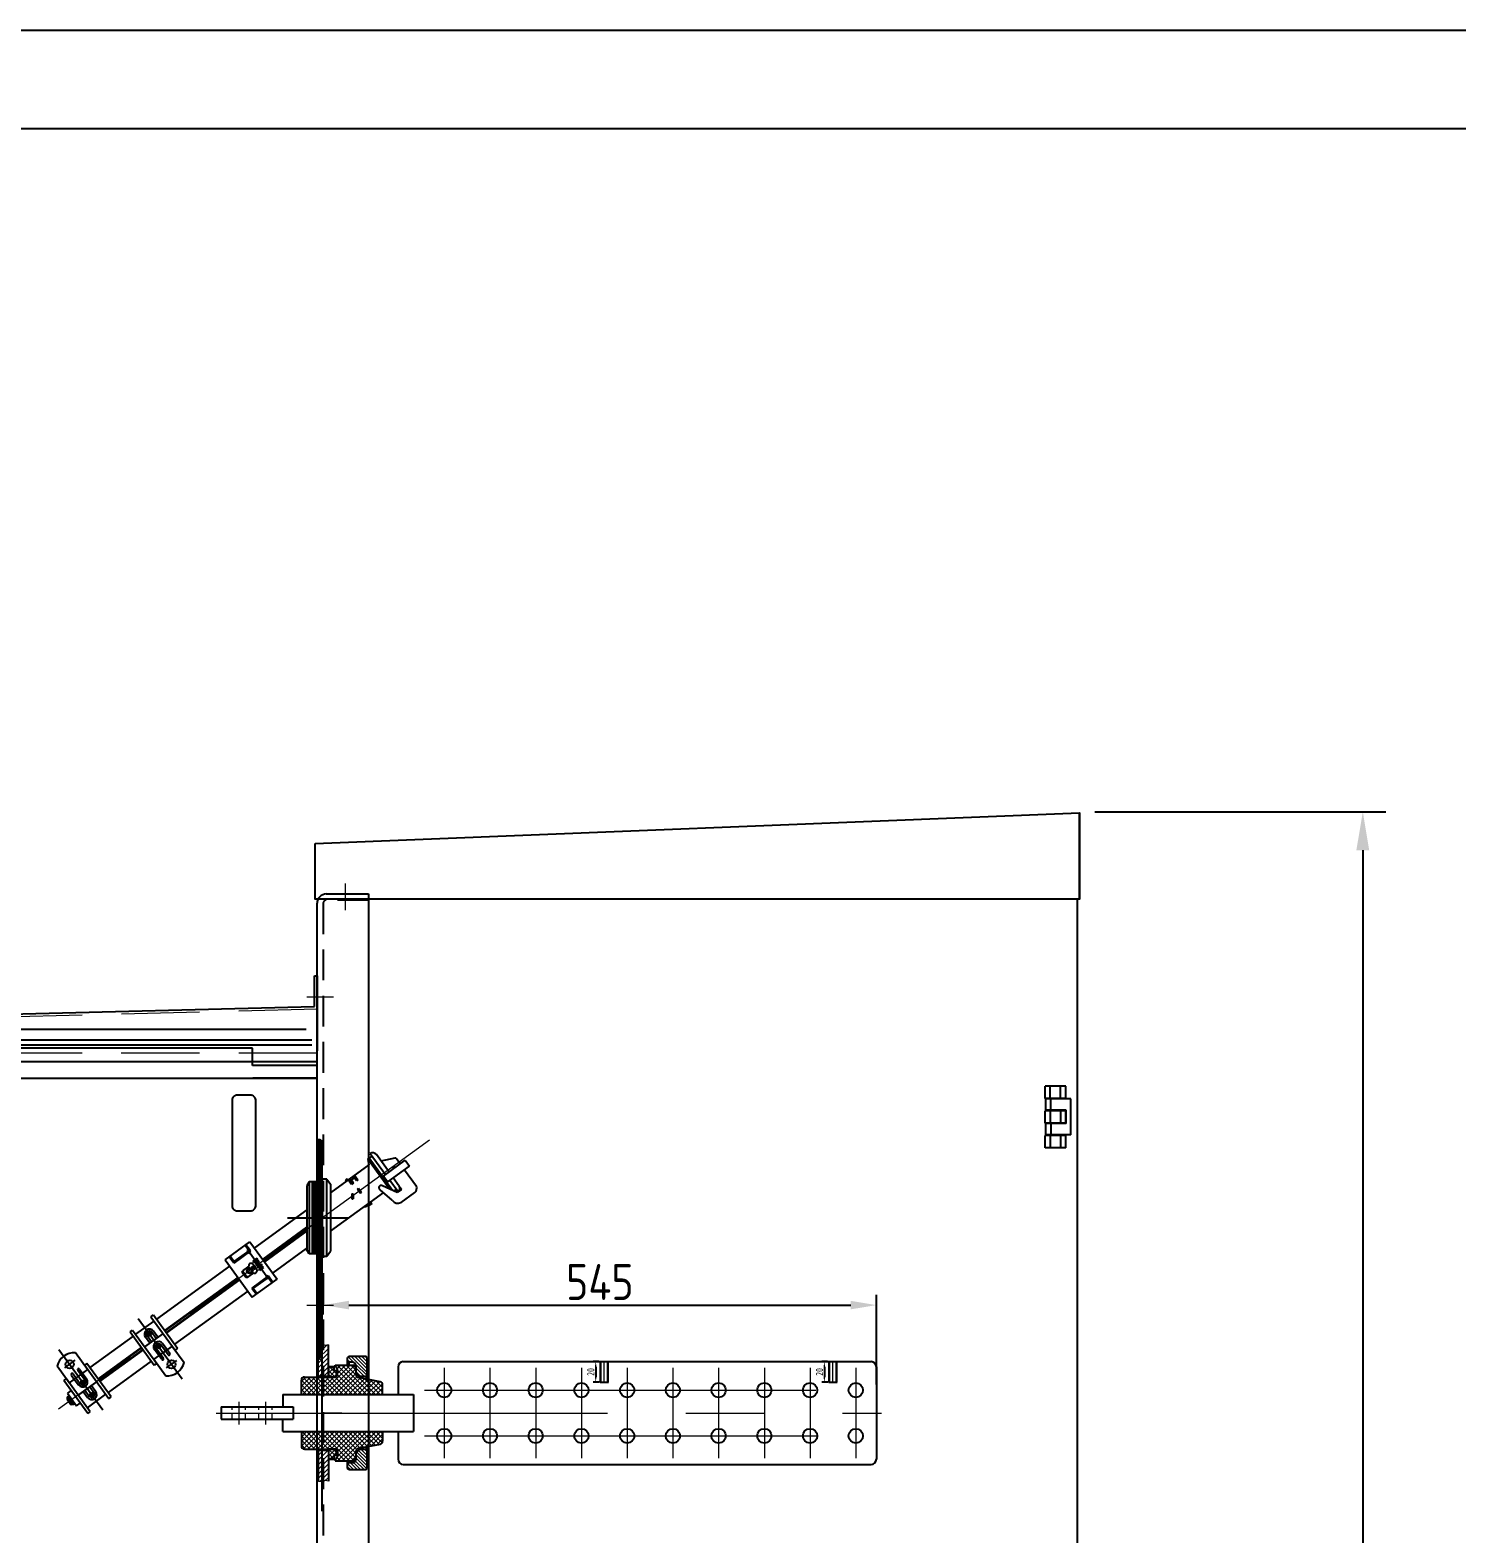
# Model space of a CAD drawing. Extents: x -9568 to -1230, y 8910 to 14862.
# Drawn here: x -4804 to -3416, y 13399 to 14862 of the extents above; entities that cross this region are included whole.
import ezdxf

# ---------------------------------------------------------------- set-up
doc = ezdxf.new("R2010")
doc.units = 0
doc.header["$LTSCALE"] = 12
for name, pattern in [('ACAD_ISO04W100', [30, 24, -3, 0, -3]), ('CENTER', [50.8, 31.75, -6.35, 6.35, -6.35]), ('DASHED', [0.75, 0.5, -0.25]), ('HIDDEN', [9.525, 6.35, -3.175])]:
    doc.linetypes.add(name, pattern=pattern)
doc.layers.get('0').update_dxf_attribs({"linetype": 'CONTINUOUS', "lineweight": 25})
doc.layers.get('Defpoints').update_dxf_attribs({"linetype": 'CONTINUOUS'})
for name, color, linetype in [('01粗实线', 7, 'CONTINUOUS'), ('1', 4, 'CONTINUOUS'), ('1轮廓实线层', 7, 'CONTINUOUS'), ('4标注层', 3, 'CONTINUOUS'), ('4虚线层', 6, 'DASHED'), ('尺寸线', 6, 'CONTINUOUS')]:
    doc.layers.add(name, color=color, linetype=linetype)
for name, color, linetype, lineweight in [('04细虚线', 6, 'HIDDEN', 18), ('06细中心线', 1, 'ACAD_ISO04W100', 20), ('7标注层', 4, 'CONTINUOUS', 20), ('中心线', 1, 'CENTER', 20), ('粗实线', 7, 'CONTINUOUS', 25), ('细实线', 7, 'CONTINUOUS', 9), ('虚线', 7, 'DASHED', 20)]:
    doc.layers.add(name, color=color, linetype=linetype, lineweight=lineweight)
doc.styles.add('2倍', font='simfang.ttf', dxfattribs={"width": 0.66, "height": 7})
doc.styles.get("Standard").update_dxf_attribs({"font": 'gbenor.shx', "bigfont": 'gbcbig.shx'})
doc.dimstyles.new('1-10横', dxfattribs={"dimscale": 10, "dimtxt": 3.5, "dimasz": 2.5, "dimexe": 1, "dimexo": 1, "dimgap": 0.5, "dimtad": 1, "dimtoh": 1, "dimdec": 1, "dimdsep": 46, "dimtxsty": 'Standard', "dimcen": 0.09, "dimclrd": 256, "dimclre": 256, "dimclrt": 256, "dimadec": 1, "dimazin": 0, "dimtfac": 1, "dimtdec": 1, "dimtmove": 0, "dimatfit": 3, "dimfxl": 1, "dimtzin": 0, "dimarcsym": 0})
doc.dimstyles.new('1-15英寸竖', dxfattribs={"dimscale": 15, "dimtxt": 3.5, "dimasz": 2.5, "dimexe": 1.5, "dimexo": 1, "dimgap": 0.5, "dimtad": 1, "dimrnd": 1e-09, "dimzin": 12, "dimdsep": 46, "dimtxsty": 'Standard', "dimsah": 1, "dimcen": 0.09, "dimclrt": 256, "dimadec": 0, "dimazin": 3, "dimtfac": 1, "dimtofl": 0, "dimtmove": 0, "dimatfit": 3, "dimfxl": 1, "dimfrac": 2, "dimtolj": 1, "dimtzin": 12, "dimarcsym": 0})
doc.dimstyles.new('2倍', dxfattribs={"dimtxt": 7, "dimasz": 5, "dimexe": 2.5, "dimexo": 1.25, "dimgap": 1.25, "dimtad": 1, "dimtoh": 1, "dimdec": 4, "dimdsep": 46, "dimtxsty": '2倍', "dimcen": 5, "dimclrd": 256, "dimclre": 256, "dimclrt": 2, "dimadec": 4, "dimazin": 2, "dimtfac": 1, "dimtdec": 4, "dimtmove": 0, "dimatfit": 3, "dimfxl": 1, "dimlwd": -1, "dimlwe": -1, "dimarcsym": 0})
pattern_1 = [(45, (-9108.8732, -1694.0829), (-0.97227182, 0.97227182), [])]
pattern_2 = [(315, (-4799.968, 13659.9518), (2.245064, 2.245064), []), (45, (-4799.968, 13659.9518), (-2.245064, 2.245064), [])]

# ---------------------------------------------------------------- blocks, each defined once
blk = doc.blocks.new('*U8088')
at = {"layer": '中心线'}
blk.add_line((-12.9, 0), (12.9, 0), dxfattribs=at)
blk = doc.blocks.new('*U8087')
at = {"layer": '1轮廓实线层'}
for p in [(0, 1500), (0, 1200)]:
    blk.add_blockref('*U8088', p, dxfattribs=at)
blk = doc.blocks.new('G$C66749BFF')
at = {"layer": '4虚线层', "ltscale": 5}
for p, q in [((-44, 1691), (-44, 0)), ((0, 1694), (-41, 1694))]:
    blk.add_line(p, q, dxfattribs=at)
blk.add_arc((-41, 1691), 3, 90, 180, dxfattribs=at)
at = {"layer": '中心线'}
blk.add_line((-22.5, 1684.3), (-22.5, 1710.2), dxfattribs=at)
at = {"layer": '粗实线'}
for p, q in [((-41, 1700), (0, 1700)), ((0, 1700), (0, 1695)), ((-50, 0), (-50, 1691)), ((0, 1695), (0, 0))]:
    blk.add_line(p, q, dxfattribs=at)
blk.add_arc((-41, 1691), 9, 90, 180, dxfattribs=at)
at = {"layer": '1轮廓实线层'}
blk.add_blockref('*U8087', (-47, 100), dxfattribs=at)
blk = doc.blocks.new('A$C12A65C12')
for p, q in [((-10, 12), (10, 12)), ((-10, 0), (-10, 12)), ((-10, 0), (10, 0)), ((-5, 0), (-5, 12)), ((5, 0), (5, 12)), ((10, 0), (10, 12)), ((-10, -12), (10, -12)), ((-10, -24), (-10, -12)), ((-5, -12), (-5, -24)), ((5, -12), (5, -24)), ((10, -24), (10, -12)), ((-10, -24), (10, -24)), ((-10, -36), (10, -36)), ((-10, -48), (-10, -36)), ((-5, -36), (-5, -48)), ((5, -36), (5, -48)), ((10, -48), (10, -36)), ((-10, -48), (10, -48))]:
    blk.add_line(p, q)
blk = doc.blocks.new('*D8446')
at = {"layer": '7标注层', "color": 0, "lineweight": -2}
for p, q in [((-3768, 14101.5), (-3484.8, 14101.5)), ((-3507.3, 14064), (-3507.3, 12229)), ((-3770, 12191.5), (-3484.8, 12191.5))]:
    blk.add_line(p, q, dxfattribs=at)
at = {"layer": '7标注层', "color": 0}
for points in [[(-3501.1, 14064), (-3513.6, 14064), (-3507.3, 14101.5)], [(-3513.6, 12229), (-3501.1, 12229), (-3507.3, 12191.5)]]:
    blk.add_solid(points, dxfattribs=at)
at = {"layer": 'Defpoints', "color": 0}
for p in [(-3783, 14101.5), (-3785, 12191.5), (-3507.3, 12191.5)]:
    blk.add_point(p, dxfattribs=at)
at = {"layer": '7标注层', "insert": (-3542.2, 13146.5), "char_height": 52.5, "attachment_point": 5, "rotation": 90}
blk.add_mtext('\\A1;1910 [75.20]', dxfattribs=at)
blk = doc.blocks.new('G$C49D3BD7F')
at = {"layer": '粗实线'}
for p, q in [((-63, 1550), (-716, 1550)), ((-63, 1533), (-63, 1550)), ((0, 1533), (-63, 1533)), ((0, 1075), (0, 1533))]:
    blk.add_line(p, q, dxfattribs=at)
blk = doc.blocks.new('G$CF6A09C49')
h = blk.add_hatch()
h.set_pattern_fill('ANSI31', color=256)
h.set_pattern_definition([(45, (-41876.6866, 4545.514), (-2.24506403, 2.24506403), [])])
edge = h.paths.add_edge_path()
edge.add_spline(control_points=[(58.3, -483.5), (58.5, -483.3), (57.7, -484), (55.7, -485.1)], knot_values=[86.147678, 86.147678, 86.147678, 86.147678, 89.354315, 89.354315, 89.354315, 89.354315], degree=3, periodic=0)
edge.add_line((55.7, -485.1), (47.5, -784.5))
edge.add_line((47.5, -784.5), (2.5, -784.5))
edge.add_line((2.5, -784.5), (2.5, -534.6))
edge.add_spline(control_points=[(2.5, -534.6), (1.7, -534.9), (0.8, -535.1), (0, -535.3)], knot_values=[0, 0, 0, 0, 2.561587, 2.561587, 2.561587, 2.561587], degree=3, periodic=0)
edge.add_line((0, -535.3), (0, -787))
edge.add_line((0, -787), (50, -787))
edge.add_line((50, -787), (58.3, -483.5))
at = {"layer": '01粗实线'}
for p, q in [((0, 0), (0, -787)), ((0, 0), (29.5, 0)), ((100, 0), (29.5, 0)), ((100, -2.5), (100, 0)), ((50, -787), (70, -2.5)), ((70, -2.5), (100, -2.5)), ((0, -787), (50, -787))]:
    blk.add_line(p, q, dxfattribs=at)
blk.add_open_spline([(0, -535.3), (1.7, -534.9), (4.2, -534.3), (8.2, -530.8), (9.8, -523.7), (18.3, -520.1), (19.8, -514.2), (22.4, -509.8), (27, -513), (30, -504.1), (29.9, -497.5), (34.8, -482.3), (51.3, -489.5), (58, -483.7), (58.3, -483.5)], degree=3, knots=[0, 0, 0, 0, 5.153933, 7.72888, 15.414204, 25.48724, 31.538316, 33.95161, 38.694939, 41.561309, 57.187327, 61.857802, 85.768056, 89.354315, 89.354315, 89.354315, 89.354315], dxfattribs=at)
at = {"layer": '04细虚线'}
for p, q in [((67.5, 0), (47.5, -784.5)), ((2.5, -534.6), (2.5, -784.5)), ((2.5, -784.5), (47.5, -784.5))]:
    blk.add_line(p, q, dxfattribs=at)
at = {"layer": '粗实线'}
for q in [(27, 0), (72.5, 0)]:
    blk.add_line((29.5, 0), q, dxfattribs=at)
blk = doc.blocks.new('G$C40F1D1AA')
h = blk.add_hatch()
h.set_pattern_fill('ANSI31', color=256, scale=11, angle=360, style=0)
h.set_pattern_definition(pattern_1)
edge = h.paths.add_edge_path()
edge.add_line((5, 36), (5, 74.3))
edge.add_spline(control_points=[(5, 74.3), (5.9, 74), (3.1, 76.8), (-0.9, 76.2), (0, 76)], knot_values=[0, 0, 0, 0, 2.741605, 5.553425, 5.553425, 5.553425, 5.553425], degree=3, periodic=0)
edge.add_line((0, 76), (0, 0))
edge.add_line((0, 0), (5, 0))
edge.add_line((5, 0), (5, 36))
h = blk.add_hatch()
h.set_pattern_fill('ANSI31', color=2, scale=9, angle=360, style=0)
h.set_pattern_definition([(45, (-8423.2779, -1708.4331), (-0.79549513, 0.79549513), [])])
h.paths.add_polyline_path([(0, 35), (-4.9, 35), (-4.9, 1), (0, 1)])
h.paths.add_polyline_path([(0, 0), (-4.9, 0), (-4.9, -7.5), (0, -3.8)])
h.paths.add_polyline_path([(0, -3.8), (-4.9, -7.5), (-4.9, -35), (0, -35)])
h = blk.add_hatch()
h.set_pattern_fill('ANSI31', color=256, scale=11, angle=360, style=0)
h.set_pattern_definition(pattern_1)
edge = h.paths.add_edge_path()
edge.add_line((5, 0), (0, 0))
edge.add_line((0, 0), (0, -35))
edge.add_line((0, -35), (0, -87.2))
edge.add_spline(control_points=[(0, -87.2), (1, -87.6), (3.7, -89.4), (4.1, -86.1), (5, -85.6)], knot_values=[0, 0, 0, 0, 3.274882, 6.3576, 6.3576, 6.3576, 6.3576], degree=3, periodic=0)
edge.add_line((5, -85.6), (5, 0))
for p, q in [((0, -87.2), (0, 76)), ((5, -85.6), (5, 74.3))]:
    blk.add_line(p, q)
at = {"color": 2}
for p, q in [((49.5, 56.9), (53.5, 59.9)), ((66.5, 41.9), (51.8, 62.3)), ((70, 44.4), (57.7, 61.4)), ((50.5, 51.5), (13.4, 24.6)), ((70.6, 27.8), (49.5, 56.9)), ((49.5, 56.9), (50.5, 51.5)), ((73.4, 26.5), (50.7, 57.8)), ((75.8, 58), (62.2, 55.1)), ((64.6, 40.5), (85.8, 56)), ((68.7, 34.9), (90, 50.3)), ((80.9, 52.3), (77.2, 57.4)), ((85, 46.7), (96.6, 30.6)), ((85.8, 56), (90, 50.3)), ((-7.7, 35), (-10, 31.1)), ((-10, 31.1), (-10, -31.1)), ((0, 35), (-7.7, 35)), ((-7.7, 35), (-7.7, -35)), ((-4.9, 35), (-4.9, -35)), ((0, -35), (0, 35)), ((9.4, 37.5), (5, 37.5)), ((5, 36), (5, -39)), ((9.4, -37.5), (9.4, 37.5)), ((9.4, 37.5), (13, 32.6)), ((13, 32.6), (13, -32.6)), ((29.4, 37.5), (27.8, 36.4)), ((28.4, 35.5), (27.8, 36.4)), ((30, 36.6), (29.4, 37.5)), ((33.5, 32.5), (30.4, 36.9)), ((34.1, 33), (31, 37.3)), ((32.4, 38.3), (35.5, 34)), ((36.1, 38.8), (33.4, 36.9)), ((35.5, 34), (33.5, 32.5)), ((38.2, 35.9), (35.1, 40.3)), ((36.5, 41.3), (39.6, 36.9)), ((39.6, 36.9), (38.2, 35.9)), ((78, 24.4), (63.8, 31)), ((64.6, 40.5), (68.7, 34.9)), ((78.8, 25.1), (70.7, 36.3)), ((79.7, 31), (74.1, 38.8)), ((79.7, 31), (82, 27.9)), ((64.5, 24.6), (12.8, -13)), ((33.8, 23.3), (33.7, 18.4)), ((33.7, 18.4), (35.2, 18.3)), ((33.8, 23.3), (35.2, 23.2)), ((35.2, 23.2), (35.2, 18.3)), ((39.2, 27.8), (40.4, 28.7)), ((39.2, 27.8), (42.1, 23.8)), ((40.4, 28.7), (43.3, 24.7)), ((42.1, 23.8), (43.3, 24.7)), ((51.6, 14.2), (51, 14.8)), ((52, 15.5), (53.2, 13.9)), ((73.2, 17), (61.4, 27.2)), ((70, 28.6), (69.6, 28.3)), ((74.8, 25.9), (77, 27.5)), ((81.8, 27.2), (78, 24.4)), ((81.7, 14.8), (95.2, 24.7)), ((81.8, 27.2), (82, 27.9)), ((-9.9, 7.7), (-60.9, -29.4)), ((46.1, 11.2), (46.7, 10.3)), ((48.3, 11.5), (46.7, 10.3)), ((47.7, 12.4), (48.3, 11.5)), ((48.8, 13.2), (50, 11.6)), ((50.2, 13.2), (49.8, 13.9)), ((53.2, 13.9), (50, 11.6)), ((50.2, 13.2), (51.6, 14.2)), ((50.7, 12.1), (50.2, 13.2)), ((52.5, 13.4), (51.6, 14.2)), ((-10.2, -9.2), (-52.9, -40.3)), ((-10.2, -9.9), (-52.6, -40.7)), ((-10.2, -12.4), (-51.5, -42.3)), ((-10.2, -13), (-51.2, -42.8)), ((-89.5, -41), (-65.3, -23.3)), ((-64.8, -34.2), (-70.1, -26.9)), ((-64.9, -32.3), (-69.3, -26.3)), ((-65.3, -23.3), (-38.8, -59.7)), ((-89.5, -41), (-63.1, -77.4)), ((-81.1, -44.1), (-85.5, -38)), ((-80.9, -42.7), (-84.7, -37.4)), ((-64.9, -32.3), (-81.1, -44.1)), ((-66.3, -32.1), (-80.9, -42.7)), ((-67.2, -30.9), (-68, -31.5)), ((-68, -31.5), (-65.6, -34.8)), ((-65.6, -34.8), (-64.8, -34.2)), ((-65.2, -34.5), (-49.4, -56.2)), ((-58.7, -39.4), (-62.5, -42.2)), ((-62.5, -42.2), (-61.6, -43.4)), ((-57.8, -40.7), (-61.6, -43.4)), ((-57.2, -41.6), (-61, -44.3)), ((-60.2, -43.7), (-59.3, -44.9)), ((-56.3, -42.8), (-60.1, -45.5)), ((-58.7, -39.4), (-57.8, -40.7)), ((-57.2, -41.6), (-56.3, -42.8)), ((-10.5, -29.9), (-43.2, -53.7)), ((-7.7, -35), (-10, -31.1)), ((0, -35), (-7.7, -35)), ((5, -37.5), (9.4, -37.5)), ((9.4, -37.5), (13, -32.6)), ((-85.1, -47), (-156.4, -98.8)), ((-77.2, -58), (-148.4, -109.7)), ((-76.9, -58.4), (-148.1, -110.1)), ((-72.9, -52.8), (-72.7, -51.6)), ((-72.9, -52.8), (-69.2, -57.9)), ((-66.5, -47.1), (-72.7, -51.6)), ((-71.9, -52.6), (-71.5, -50.7)), ((-71.9, -52.6), (-68.7, -57)), ((-69.2, -57.9), (-68, -58)), ((-68.7, -57), (-66.8, -57.2)), ((-61.8, -53.6), (-68, -58)), ((-61.4, -46.5), (-63.5, -48)), ((-47.3, -56.6), (-63.5, -68.4)), ((-47.3, -56.6), (-63.5, -68.4)), ((-61.1, -46.9), (-63.2, -48.4)), ((-62.3, -45.3), (-58.8, -50.1)), ((-47.5, -58), (-62.1, -68.6)), ((-60, -48.5), (-62, -50)), ((-59.7, -48.9), (-61.7, -50.4)), ((-54.5, -45.2), (-58.3, -47.9)), ((-57.4, -49.2), (-58.3, -47.9)), ((-53.6, -46.4), (-57.4, -49.2)), ((-53, -47.3), (-56.8, -50.1)), ((-55.9, -51.3), (-56.8, -50.1)), ((-52.1, -48.5), (-55.9, -51.3)), ((-53.6, -46.4), (-54.5, -45.2)), ((-52.1, -48.5), (-53, -47.3)), ((-49.8, -56.5), (-49, -55.9)), ((-47.4, -59.8), (-49.8, -56.5)), ((-49, -55.9), (-43.7, -63.3)), ((-47.3, -56.6), (-42.9, -62.7)), ((-75.7, -60), (-146.9, -111.7)), ((-75.4, -60.4), (-146.6, -112.1)), ((-67.5, -71.3), (-138.6, -123)), ((-63.5, -68.4), (-59.1, -74.4)), ((-63.1, -77.4), (-38.8, -59.7)), ((-62.1, -68.6), (-58.2, -73.8)), ((-46.6, -59.2), (-47.4, -59.8)), ((-158.7, -100.5), (-176.6, -113.4)), ((-161.7, -96.4), (-159.3, -94.6)), ((-161.7, -96.4), (-138.2, -128.7)), ((-159.3, -94.6), (-135.8, -127)), ((-179, -115.2), (-221.1, -145.8)), ((-182, -111.1), (-179.5, -109.3)), ((-182, -111.1), (-158.4, -143.4)), ((-179.5, -109.3), (-156, -141.7)), ((-149.9, -112.7), (-167.8, -125.5)), ((-162.8, -122), (-167.1, -116.1)), ((-161.2, -120.8), (-165.4, -115)), ((-156.5, -117.4), (-160.7, -111.5)), ((-154.9, -116.2), (-159.1, -110.4)), ((-223.4, -147.6), (-235.2, -131.4)), ((-171.1, -126.1), (-213.1, -156.7)), ((-170.8, -126.5), (-212.8, -157.1)), ((-169.6, -128.1), (-211.6, -158.7)), ((-169.3, -128.5), (-211.3, -159.1)), ((-141.1, -124.8), (-158.9, -137.7)), ((-151.2, -138), (-158.2, -128.3)), ((-149.6, -136.8), (-156.6, -127.1)), ((-144.9, -133.4), (-151.9, -123.7)), ((-143.2, -132.2), (-150.3, -122.5)), ((-141.2, -124.7), (-129.4, -140.9)), ((-135.8, -127), (-138.2, -128.7)), ((-241.2, -160.5), (-253, -144.3)), ((-223.9, -141.8), (-226.4, -143.5)), ((-202.9, -175.9), (-226.4, -143.5)), ((-200.4, -174.1), (-223.9, -141.8)), ((-161.3, -139.4), (-203.4, -170)), ((-158.9, -137.7), (-147.2, -153.8)), ((-156, -141.7), (-158.4, -143.4)), ((-244.2, -156.4), (-246.6, -158.2)), ((-223.1, -190.6), (-246.6, -158.2)), ((-220.7, -188.8), (-244.2, -156.4)), ((-223.5, -147.5), (-241.2, -160.5)), ((-239.2, -153), (-232.1, -162.7)), ((-237.5, -151.8), (-230.5, -161.5)), ((-232.8, -148.4), (-225.8, -158.1)), ((-214.7, -159.6), (-232.4, -172.6)), ((-231.2, -147.2), (-224.2, -156.9)), ((-241, -173.2), (-243.3, -174.7)), ((-243.3, -174.7), (-243.3, -176.4)), ((-243.3, -174.7), (-238, -182)), ((-239.3, -168.2), (-242.9, -170.8)), ((-242.9, -170.7), (-234, -182.9)), ((-242.7, -177.2), (-239.7, -175.1)), ((-242.4, -174.1), (-237.2, -181.4)), ((-227.5, -169), (-223.3, -174.8)), ((-225.9, -167.8), (-221.7, -173.7)), ((-205.9, -171.7), (-223.6, -184.8)), ((-221.2, -164.4), (-217, -170.2)), ((-219.6, -163.2), (-215.4, -169.1)), ((-202.9, -175.9), (-200.4, -174.1)), ((-243.3, -176.4), (-239.5, -181.6)), ((-240.1, -180.7), (-237.2, -178.6)), ((-238, -182), (-239.6, -181.6)), ((-235.8, -180.5), (-238, -182)), ((-234, -182.9), (-230.5, -180.3)), ((-223.1, -190.6), (-220.7, -188.8))]:
    blk.add_line(p, q, dxfattribs=at)
at = {"color": 4, "linetype": 'CENTER'}
for p, q in [((-28.8, 0), (30.6, 0)), ((-131.2, -157.1), (-174, -98.2)), ((-251.2, -128.1), (-208.4, -187)), ((-245.5, -146.1), (-235.4, -138.7)), ((-146.6, -146.1), (-136.4, -138.8))]:
    blk.add_line(p, q, dxfattribs=at)
at = {"color": 2}
for centre, radius in [((-65.7, -51.5), 2.71), ((-65.7, -51.5), 2.08), ((-163.1, -113.3), 1.61), ((-154.3, -125.4), 1.61), ((-240.7, -142.6), 4), ((-141.7, -142.6), 4), ((-228.1, -159.8), 1.61), ((-219.3, -171.9), 1.61)]:
    blk.add_circle(centre, radius, dxfattribs=at)
for centre, radius, start, end in [((54.3, 58.9), 4.26, 36, 126), ((75.1, 48.2), 1.07, 36, 216), ((75.1, 48.2), 0.504, 36, 216), ((75.9, 56.3), 1.66, 41.127, 96.0954), ((62.3, 29.3), 2.24, 48.8475, 245.7408), ((76.3, 28.5), 4.26, 306, 36), ((91.9, 28.6), 5.15, 309.9246, 23.1169), ((78.7, 20.7), 6.61, 214.0634, 296.3722), ((-64.2, -46.7), 2.34, 36, 191.5613), ((-62.6, -49.2), 1.49, 126, 306), ((-62.6, -49.2), 0.99, 126, 306), ((-60.7, -51.5), 2.34, 240.4387, 36), ((-163.1, -113.3), 4.91, 36.01, 216.01), ((-163.1, -113.3), 2.91, 36.01, 216.01), ((-236.4, -148.5), 17.1, 86.0238, 165.9562), ((-154.3, -125.4), 4.91, 36.01, 216.01), ((-154.3, -125.4), 2.91, 36.01, 216.01), ((-150.4, -137.4), 1, 216.01, 36.01), ((-146, -136.7), 17.1, 266.0438, 345.9762), ((-144.1, -132.8), 1, 216.01, 36.01), ((-238.3, -152.4), 1, 35.99, 215.99), ((-232, -147.8), 1, 35.99, 215.99), ((-228.1, -159.8), 4.91, 215.99, 35.99), ((-228.1, -159.8), 2.91, 215.99, 35.99), ((-219.3, -171.9), 4.91, 215.99, 35.99), ((-219.3, -171.9), 2.91, 215.99, 35.99)]:
    blk.add_arc(centre, radius, start, end, dxfattribs=at)
for points, start_tangent, end_tangent in [([(0, 76), (2.8, 76), (5, 74.3)], (0.960198, -0.279321), (0.952555, -0.304365)), ([(0, -87.2), (3.2, -88.1), (5, -85.6)], (0.928315, -0.371795), (0.887911, 0.460015))]:
    blk.add_spline(points, degree=3, dxfattribs=dict(start_tangent=start_tangent, end_tangent=end_tangent))
at = {"layer": '06细中心线'}
blk.add_line((109.5, 75.5), (-251.5, -186.3), dxfattribs=at)
blk = doc.blocks.new('*D9064')
at = {"layer": 'Defpoints', "color": 0}
for p in [(-4027, 13566.5), (-4031.3, 13546.5), (-4026.5, 13546.5)]:
    blk.add_point(p, dxfattribs=at)
at = {"layer": '尺寸线'}
for p, q in [((-4028.2, 13566.5), (-4033.8, 13566.5)), ((-4031.3, 13561.5), (-4031.3, 13551.5)), ((-4027.7, 13546.5), (-4033.8, 13546.5))]:
    blk.add_line(p, q, dxfattribs=at)
for points in [[(-4030.5, 13561.5), (-4032.1, 13561.5), (-4031.3, 13566.5)], [(-4032.1, 13551.5), (-4030.5, 13551.5), (-4031.3, 13546.5)]]:
    blk.add_solid(points, dxfattribs=at)
at = {"layer": '尺寸线', "color": 2, "insert": (-4036.1, 13556.5), "char_height": 7, "attachment_point": 5, "rotation": 90, "style": '2倍'}
blk.add_mtext('20', dxfattribs=at)
blk = doc.blocks.new('*D9066')
at = {"layer": 'Defpoints', "color": 0}
for p in [(-4249.5, 13566.5), (-4253.8, 13546.5), (-4249, 13546.5)]:
    blk.add_point(p, dxfattribs=at)
at = {"layer": '尺寸线'}
for p, q in [((-4250.7, 13566.5), (-4256.3, 13566.5)), ((-4253.8, 13561.5), (-4253.8, 13551.5)), ((-4250.2, 13546.5), (-4256.3, 13546.5))]:
    blk.add_line(p, q, dxfattribs=at)
for points in [[(-4253, 13561.5), (-4254.6, 13561.5), (-4253.8, 13566.5)], [(-4254.6, 13551.5), (-4253, 13551.5), (-4253.8, 13546.5)]]:
    blk.add_solid(points, dxfattribs=at)
at = {"layer": '尺寸线', "color": 2, "insert": (-4258.6, 13556.5), "char_height": 7, "attachment_point": 5, "rotation": 90, "style": '2倍'}
blk.add_mtext('20', dxfattribs=at)
blk = doc.blocks.new('*D9076')
at = {"layer": '4标注层', "lineweight": -2}
for p, q in [((-4519, 13612.3), (-4519, 13631.5)), ((-4494, 13621.5), (-4005.7, 13621.5)), ((-3980.7, 13544.3), (-3980.7, 13631.5))]:
    blk.add_line(p, q, dxfattribs=at)
at = {"layer": '4标注层'}
for points in [[(-4494, 13625.7), (-4494, 13617.4), (-4519, 13621.5)], [(-4005.7, 13617.4), (-4005.7, 13625.7), (-3980.7, 13621.5)]]:
    blk.add_solid(points, dxfattribs=at)
at = {"layer": 'Defpoints', "color": 0}
for p in [(-3980.7, 13621.5), (-4519, 13602.3), (-3980.7, 13534.3)]:
    blk.add_point(p, dxfattribs=at)
at = {"layer": '4标注层', "insert": (-4249.8, 13644), "char_height": 35, "attachment_point": 5}
blk.add_mtext('545', dxfattribs=at)

msp = doc.modelspace()

# ---------------------------------------------------------------- hatches: boundary and pattern name
h = msp.add_hatch()
h.set_pattern_fill('ANSI31', color=256, scale=11, angle=360, style=0)
h.set_pattern_definition([(45, (-13633.8268, 11962.4378), (-0.97227182, 0.97227182), [])])
edge = h.paths.add_edge_path()
edge.add_line((-4519.95361, 13656.52075), (-4524.95361, 13656.52075))
edge.add_line((-4524.95361, 13656.52075), (-4524.95361, 13621.52075))
edge.add_line((-4524.95361, 13621.52075), (-4524.95361, 13569.28883))
edge.add_spline(control_points=[(-4524.95361, 13569.28883), (-4523.94024, 13568.88296), (-4521.28518, 13567.12995), (-4520.86601, 13570.40958), (-4519.95361, 13570.88228)], knot_values=[0, 0, 0, 0, 3.2748816311, 6.3576003164, 6.3576003164, 6.3576003164, 6.3576003164], degree=3, periodic=0)
edge.add_line((-4519.95361, 13570.88228), (-4519.95361, 13656.52075))
at = {"layer": '细实线'}
h = msp.add_hatch(dxfattribs=at)
h.set_pattern_fill('ANSI31', color=256, angle=360)
h.set_pattern_definition([(45, (2323.4885, 15055.6755), (-2.245064, 2.245064), [])])
edge = h.paths.add_edge_path()
edge.add_line((-4523.95361, 13552.52075), (-4513.95361, 13552.52075))
edge.add_line((-4513.95361, 13552.52075), (-4513.95361, 13582.75181))
edge.add_spline(control_points=[(-4513.95361, 13582.75181), (-4514.92026, 13582.47391), (-4517.18591, 13581.94131), (-4520.47445, 13583.52039), (-4522.8659, 13583.10838), (-4523.95361, 13582.83894)], knot_values=[0.4991349243, 0.4991349243, 0.4991349243, 0.4991349243, 2.8491116834, 6.0140833376, 8.6421988211, 8.6421988211, 8.6421988211, 8.6421988211], degree=3, periodic=0)
edge.add_line((-4523.95361, 13582.83894), (-4523.95361, 13552.52075))
edge = h.paths.add_edge_path()
edge.add_spline(control_points=[(-4523.95361, 13450.20255), (-4522.8659, 13449.93311), (-4520.47445, 13449.5211), (-4517.18591, 13451.10018), (-4514.92026, 13450.56759), (-4513.95361, 13450.28968)], knot_values=[0.4991349243, 0.4991349243, 0.4991349243, 0.4991349243, 3.1272504077, 6.292222062, 8.6421988211, 8.6421988211, 8.6421988211, 8.6421988211], degree=3, periodic=0)
edge.add_line((-4513.95361, 13450.28968), (-4513.95361, 13480.52075))
edge.add_line((-4513.95361, 13480.52075), (-4523.95361, 13480.52075))
edge.add_line((-4523.95361, 13480.52075), (-4523.95361, 13450.20255))
h = msp.add_hatch(dxfattribs=at)
h.set_pattern_fill('ANSI37', color=256, angle=270)
h.set_pattern_definition(pattern_2)
h.paths.add_polyline_path([(-4490.20361, 13470.02075, 0.4142135624), (-4487.20361, 13473.02075), (-4487.20361, 13479.0427, -0.3596006572), (-4484.77016, 13481.98872), (-4463.63707, 13486.05277, 0.3596006572), (-4461.20361, 13488.99879), (-4461.20361, 13498.52075), (-4540.20361, 13498.52075), (-4540.20361, 13484.52075, 0.4142135624), (-4537.20361, 13481.52075), (-4507.95361, 13481.52075), (-4505.95361, 13481.52075), (-4505.95361, 13480.50506, -0.1826758137), (-4505.20361, 13478.52075), (-4505.20361, 13474.32109, -0.2573437317), (-4507.20361, 13471.5525), (-4507.20361, 13470.02075)])
h.paths.add_polyline_path([(-4528.29461, 13534.52075), (-4535.5297, 13551.52075), (-4537.20361, 13551.52075, 0.4142135624), (-4540.20361, 13548.52075), (-4540.20361, 13534.52075)])
h.paths.add_polyline_path([(-4461.20361, 13534.52075), (-4461.20361, 13544.0427, 0.3596006572), (-4463.63707, 13546.98872), (-4484.77016, 13551.05277, -0.3596006572), (-4487.20361, 13553.99879), (-4487.20361, 13560.02075, 0.4142135624), (-4490.20361, 13563.02075), (-4507.20361, 13563.02075), (-4507.20361, 13561.48899, -0.2573437317), (-4505.20361, 13558.7204), (-4505.20361, 13555.5525), (-4505.20361, 13554.52075, -0.1826758137), (-4505.95361, 13552.53643), (-4505.95361, 13551.52075), (-4513.95361, 13551.52075), (-4535.5297, 13551.52075), (-4528.29461, 13534.52075)])
h.paths.add_polyline_path([(-4498.12033, 13556.85656, -1), (-4498.13498, 13556.73745, -1)], flags=16)
h.paths.add_polyline_path([(-4505.95361, 13551.52075), (-4505.95361, 13552.53643, -0.215250437), (-4508.20361, 13551.52075)], flags=17)
h.paths.add_polyline_path([(-4505.95361, 13480.50506), (-4505.95361, 13481.52075), (-4507.95361, 13481.52075), (-4508.20361, 13481.52075, -0.215250437)], flags=17)
h = msp.add_hatch(dxfattribs=at)
h.set_pattern_fill('ANSI31', color=256, scale=0.75, angle=270)
h.set_pattern_definition([(315, (-4589.1392, 13628.6225), (1.683798, 1.683798), [])])
edge = h.paths.add_edge_path()
edge.add_line((-4494.20361, 13571.52075), (-4495.20361, 13570.52075))
edge.add_line((-4495.20361, 13570.52075), (-4495.20361, 13567.02075))
edge.add_line((-4495.20361, 13567.02075), (-4494.20361, 13566.02075))
edge.add_line((-4494.20361, 13566.02075), (-4490.20361, 13566.02075))
edge.add_arc((-4490.20361, 13563.02075), 3, 360, 90, ccw=False)
edge.add_line((-4487.20361, 13563.02075), (-4487.20361, 13555.52075))
edge.add_line((-4487.20361, 13555.52075), (-4483.70361, 13552.02075))
edge.add_line((-4483.70361, 13552.02075), (-4477.20361, 13552.02075))
edge.add_line((-4477.20361, 13552.02075), (-4476.20361, 13553.02075))
edge.add_line((-4476.20361, 13553.02075), (-4476.20361, 13570.52075))
edge.add_line((-4476.20361, 13570.52075), (-4477.20361, 13571.52075))
edge.add_line((-4477.20361, 13571.52075), (-4494.20361, 13571.52075))
edge = h.paths.add_edge_path()
edge.add_line((-4495.20361, 13462.52075), (-4494.20361, 13461.52075))
edge.add_line((-4494.20361, 13461.52075), (-4477.20361, 13461.52075))
edge.add_line((-4477.20361, 13461.52075), (-4476.20361, 13462.52075))
edge.add_line((-4476.20361, 13462.52075), (-4476.20361, 13480.02075))
edge.add_line((-4476.20361, 13480.02075), (-4477.20361, 13481.02075))
edge.add_line((-4477.20361, 13481.02075), (-4483.70361, 13481.02075))
edge.add_line((-4483.70361, 13481.02075), (-4487.20361, 13477.52075))
edge.add_line((-4487.20361, 13477.52075), (-4487.20361, 13471.02075))
edge.add_arc((-4490.20361, 13471.02075), 3, 270, 360, ccw=False)
edge.add_line((-4490.20361, 13468.02075), (-4494.20361, 13468.02075))
edge.add_line((-4494.20361, 13468.02075), (-4495.20361, 13467.02075))
edge.add_line((-4495.20361, 13467.02075), (-4495.20361, 13462.52075))
h = msp.add_hatch(dxfattribs=at)
h.set_pattern_fill('ANSI37', color=256, angle=270)
h.set_pattern_definition(pattern_2)
h.paths.add_polyline_path([(-4508.20361, 13551.52075, 0.215250437), (-4505.95361, 13552.53643), (-4505.95361, 13557.52075), (-4508.45361, 13557.52075), (-4508.45361, 13561.52075), (-4513.95361, 13561.52075), (-4513.95361, 13551.52075)])
h.paths.add_polyline_path([(-4510.84322, 13557.19799, -1), (-4510.85232, 13557.31764, -1)], flags=16)
h.paths.add_polyline_path([(-4505.95361, 13551.52075), (-4505.95361, 13552.53643, -0.215250437), (-4508.20361, 13551.52075)], flags=17)
h.paths.add_polyline_path([(-4508.45361, 13471.52075), (-4508.45361, 13475.52075), (-4505.95361, 13475.52075), (-4505.95361, 13480.50506, 0.215250437), (-4508.20361, 13481.52075), (-4513.95361, 13481.52075), (-4513.95361, 13471.52075)])
h.paths.add_polyline_path([(-4505.95361, 13480.50506), (-4505.95361, 13481.52075), (-4508.20361, 13481.52075, -0.215250437)], flags=17)

# ---------------------------------------------------------------- linework, layer by layer
for p, q in [((-3791.40432, 13822.09002, 82.66856), (-3815.90432, 13822.09002, 82.66856)), ((-3815.90432, 13811.09002, 82.66856), (-3815.90432, 13822.09002, 82.66856)), ((-3810.90432, 13811.09002, 82.66856), (-3810.90432, 13822.09002, 82.66856)), ((-3791.40432, 13787.09002, 82.66856), (-3791.40432, 13822.09002, 82.66856)), ((-3795.90432, 13811.09002, 82.66856), (-3815.90432, 13811.09002, 82.66856)), ((-3815.90432, 13787.09002, 82.66856), (-3815.90432, 13798.09002, 82.66856)), ((-3795.90432, 13798.09002, 82.66856), (-3815.90432, 13798.09002, 82.66856)), ((-3810.90432, 13798.09002, 82.66856), (-3810.90432, 13787.09002, 82.66856)), ((-3795.90432, 13798.09002, 82.66856), (-3795.90432, 13811.09002, 82.66856)), ((-3791.40432, 13787.09002, 82.66856), (-3815.90432, 13787.09002, 82.66856)), ((-4524.95361, 13419.28883, 82.66856), (-4524.95361, 13732.47645, 82.66856)), ((-4519.95361, 13420.88228, 82.66856), (-4519.95361, 13730.82471, 82.66856))]:
    msp.add_line(p, q)
at = {"layer": '04细虚线'}
msp.add_line((-4524.95361, 13866.52075, 82.66856), (-5249.95361, 13866.52075, 82.66856), dxfattribs=at)
at = {"layer": '1', "lineweight": -3, "ltscale": 2}
for points in [[(-9568.49388, 14861.99982), (-1230.32848, 14861.99982), (-1230.32848, 8910.44944), (-9568.49388, 8910.44944)], [(-9336.97166, 8995.35275), (-1308.13211, 8995.35275), (-1308.13211, 14766.08118), (-9336.97166, 14766.08118)]]:
    msp.add_lwpolyline(points, close=True, dxfattribs=at)
at = {"layer": '1轮廓实线层'}
for p, q in [((-3782.95361, 14016.52075, 82.66856), (-3782.95361, 14100.52075, 82.66856)), ((-4526.95361, 14016.52075, 82.66856), (-4526.95361, 14070.52075, 82.66856)), ((-3782.95361, 14016.52075, 82.66856), (-4526.95361, 14016.52075, 82.66856)), ((-3784.95361, 12313.52075, 82.66856), (-3784.95361, 14016.52075, 82.66856))]:
    msp.add_line(p, q, dxfattribs=at)
at = {"layer": '1轮廓实线层', "elevation": 82.66856}
msp.add_lwpolyline([(-4526.95361, 14070.52075), (-3782.95361, 14100.52075), (-3782.95361, 14016.52075), (-4526.95361, 14016.52075)], close=True, dxfattribs=at)
at = {"layer": '中心线'}
for p, q in [((-4245.45361, 13545.52075), (-4245.45361, 13566.52075)), ((-4022.95361, 13545.52075), (-4022.95361, 13566.52075)), ((-4401.20361, 13560.52075, 82.66856), (-4401.20361, 13472.52075, 82.66856)), ((-4401.20361, 13560.52075, 82.66856), (-4401.20361, 13472.52075, 82.66856)), ((-4356.70361, 13560.52075, 82.66856), (-4356.70361, 13472.52075, 82.66856)), ((-4356.70361, 13560.52075, 82.66856), (-4356.70361, 13472.52075, 82.66856)), ((-4312.20361, 13560.52075, 82.66856), (-4312.20361, 13472.52075, 82.66856)), ((-4312.20361, 13560.52075, 82.66856), (-4312.20361, 13472.52075, 82.66856)), ((-4267.70361, 13560.52075, 82.66856), (-4267.70361, 13472.52075, 82.66856)), ((-4267.70361, 13560.52075, 82.66856), (-4267.70361, 13472.52075, 82.66856)), ((-4223.20361, 13560.52075, 82.66856), (-4223.20361, 13472.52075, 82.66856)), ((-4223.20361, 13560.52075, 82.66856), (-4223.20361, 13472.52075, 82.66856)), ((-4178.70361, 13560.52075, 82.66856), (-4178.70361, 13472.52075, 82.66856)), ((-4178.70361, 13560.52075, 82.66856), (-4178.70361, 13472.52075, 82.66856)), ((-4134.20361, 13560.52075, 82.66856), (-4134.20361, 13472.52075, 82.66856)), ((-4134.20361, 13560.52075, 82.66856), (-4134.20361, 13472.52075, 82.66856)), ((-4089.70361, 13560.52075, 82.66856), (-4089.70361, 13472.52075, 82.66856)), ((-4089.70361, 13560.52075, 82.66856), (-4089.70361, 13472.52075, 82.66856)), ((-4045.20361, 13560.52075, 82.66856), (-4045.20361, 13472.52075, 82.66856)), ((-4045.20361, 13560.52075, 82.66856), (-4045.20361, 13472.52075, 82.66856)), ((-4000.70361, 13560.52075, 82.66856), (-4000.70361, 13472.52075, 82.66856)), ((-4000.70361, 13560.52075, 82.66856), (-4000.70361, 13472.52075, 82.66856)), ((-4420.45202, 13538.77075, 82.66856), (-3989.20361, 13538.77075, 82.66856)), ((-4420.45202, 13538.77075, 82.66856), (-3989.20361, 13538.77075, 82.66856)), ((-4601.20361, 13527.52075, 82.66856), (-4601.20361, 13505.52075, 82.66856)), ((-4575.20361, 13527.52075, 82.66856), (-4575.20361, 13505.52075, 82.66856)), ((-4623.20361, 13516.52075, 82.66856), (-4242.70361, 13516.52075, 82.66856)), ((-4623.20361, 13516.52075, 82.66856), (-4242.70361, 13516.52075, 82.66856)), ((-4623.20361, 13516.52075, 82.66856), (-3975.70361, 13516.52075, 82.66856)), ((-4623.20361, 13516.52075, 82.66856), (-3975.70361, 13516.52075, 82.66856)), ((-4623.20361, 13516.52075, 82.66856), (-3975.70361, 13516.52075, 82.66856)), ((-4623.20361, 13516.52075, 82.66856), (-3975.70361, 13516.52075, 82.66856)), ((-4500.95361, 13516.52075, 82.66856), (-4518.95361, 13516.52075, 82.66856)), ((-4420.40611, 13494.27075, 82.66856), (-3989.20361, 13494.27075, 82.66856)), ((-4420.40611, 13494.27075, 82.66856), (-3989.20361, 13494.27075, 82.66856))]:
    msp.add_line(p, q, dxfattribs=at)
at = {"layer": '粗实线'}
for p, q in [((-4535.45361, 13889.52075, 82.66856), (-5234.95361, 13889.52075, 82.66856)), ((-5249.95361, 13879.52075, 82.66856), (-4529.95361, 13879.52075, 82.66856)), ((-4529.95361, 13874.52075, 82.66856), (-5249.95361, 13874.52075, 82.66856)), ((-5199.95361, 13858.52075, 82.66856), (-4524.95361, 13858.52075, 82.66856)), ((-4587.33806, 13842.52075, 82.66856), (-4524.95361, 13842.52075, 82.66856)), ((-4584.95361, 13842.52075, 82.66856), (-4524.95361, 13842.52075, 82.66856)), ((-4523.95361, 13551.52075, 82.66856), (-4523.95361, 13582.83894, 82.66856)), ((-4513.95361, 13551.52075, 82.66856), (-4513.95361, 13582.75181, 82.66856)), ((-4513.95361, 13551.52075, 82.66856), (-4513.95361, 13582.75181, 82.66856)), ((-4507.20361, 13563.02075, 82.66856), (-4490.20361, 13563.02075, 82.66856)), ((-4507.20361, 13561.48899, 82.66856), (-4507.20361, 13563.02075, 82.66856)), ((-4494.20361, 13571.52075, 82.66856), (-4495.20361, 13570.52075, 82.66856)), ((-4495.20361, 13563.02075, 82.66856), (-4495.20361, 13570.52075, 82.66856)), ((-4495.20361, 13567.02075, 82.66856), (-4494.20361, 13566.02075, 82.66856)), ((-4477.20361, 13571.52075, 82.66856), (-4494.20361, 13571.52075, 82.66856)), ((-4494.20361, 13566.02075, 82.66856), (-4494.20361, 13563.02075, 82.66856)), ((-4490.20361, 13566.02075, 82.66856), (-4494.20361, 13566.02075, 82.66856)), ((-4487.20361, 13563.02075, 82.66856), (-4487.20361, 13553.99879, 82.66856)), ((-4476.20361, 13570.52075, 82.66856), (-4477.20361, 13571.52075, 82.66856)), ((-4476.20361, 13549.40536, 82.66856), (-4476.20361, 13570.52075, 82.66856)), ((-4441.20361, 13566.52075, 82.66856), (-4252.70361, 13566.52075, 82.66856)), ((-4441.20361, 13566.52075, 82.66856), (-3985.70361, 13566.52075, 82.66856)), ((-4441.20361, 13566.52075, 82.66856), (-3985.70361, 13566.52075, 82.66856)), ((-4248.95361, 13546.52075), (-4248.95361, 13566.52075)), ((-4241.95361, 13546.52075), (-4241.95361, 13566.52075)), ((-4026.45361, 13546.52075), (-4026.45361, 13566.52075)), ((-4019.45361, 13546.52075), (-4019.45361, 13566.52075)), ((-4540.20361, 13534.52075, 82.66856), (-4540.20361, 13548.52075, 82.66856)), ((-4537.20361, 13551.52075, 82.66856), (-4507.95361, 13551.52075, 82.66856)), ((-4523.95361, 13552.52075, 82.66856), (-4513.95361, 13552.52075, 82.66856)), ((-4513.95361, 13561.52075, 82.66856), (-4508.45361, 13561.52075, 82.66856)), ((-4513.95361, 13561.52075, 82.66856), (-4513.95361, 13551.52075, 82.66856)), ((-4508.45361, 13561.52075, 82.66856), (-4513.95361, 13561.52075, 82.66856)), ((-4505.95361, 13551.52075, 82.66856), (-4513.95361, 13551.52075, 82.66856)), ((-4508.45361, 13557.52075, 82.66856), (-4508.45361, 13561.52075, 82.66856)), ((-4505.95361, 13557.52075, 82.66856), (-4508.45361, 13557.52075, 82.66856)), ((-4505.95361, 13557.52075, 82.66856), (-4505.95361, 13551.52075, 82.66856)), ((-4505.20361, 13555.5525, 82.66856), (-4505.20361, 13558.7204, 82.66856)), ((-4505.20361, 13554.52075, 82.66856), (-4505.20361, 13555.5525, 82.66856)), ((-4487.20361, 13560.02075, 82.66856), (-4487.20361, 13553.99879, 82.66856)), ((-4487.20361, 13560.02075, 82.66856), (-4487.20361, 13553.99879, 82.66856)), ((-4483.70361, 13552.02075, 82.66856), (-4487.20361, 13555.52075, 82.66856)), ((-4463.63707, 13546.98872, 82.66856), (-4484.77016, 13551.05277, 82.66856)), ((-4477.20361, 13552.02075, 82.66856), (-4483.70361, 13552.02075, 82.66856)), ((-4483.70361, 13550.84767, 82.66856), (-4483.70361, 13552.02075, 82.66856)), ((-4477.20361, 13552.02075, 82.66856), (-4476.20361, 13553.02075, 82.66856)), ((-4477.20361, 13552.02075, 82.66856), (-4477.20361, 13549.59767, 82.66856)), ((-4446.20361, 13561.52075, 82.66856), (-4446.20361, 13534.52075, 82.66856)), ((-3980.70361, 13561.52075, 82.66856), (-3980.70361, 13471.52075, 82.66856)), ((-3980.70361, 13561.52075, 82.66856), (-3980.70361, 13471.52075, 82.66856)), ((-4558.20361, 13534.52075, 82.66856), (-4431.20361, 13534.52075, 82.66856)), ((-4558.20361, 13534.52075, 82.66856), (-4558.20361, 13522.52075, 82.66856)), ((-4461.20361, 13534.52075, 82.66856), (-4461.20361, 13544.0427, 82.66856)), ((-4431.20361, 13534.52075, 82.66856), (-4431.20361, 13498.52075, 82.66856)), ((-4249.45361, 13546.52075), (-4241.45361, 13546.52075)), ((-4026.95361, 13546.52075), (-4018.95361, 13546.52075)), ((-4618.20361, 13522.52075, 82.66856), (-4548.20361, 13522.52075, 82.66856)), ((-4618.20361, 13522.52075, 82.66856), (-4618.20361, 13510.52075, 82.66856)), ((-4548.20361, 13522.52075, 82.66856), (-4548.20361, 13510.52075, 82.66856)), ((-4618.20361, 13510.52075, 82.66856), (-4548.20361, 13510.52075, 82.66856)), ((-4558.20361, 13498.52075, 82.66856), (-4558.20361, 13510.52075, 82.66856)), ((-4558.20361, 13498.52075, 82.66856), (-4431.20361, 13498.52075, 82.66856)), ((-4540.20361, 13498.52075, 82.66856), (-4540.20361, 13484.52075, 82.66856)), ((-4461.20361, 13498.52075, 82.66856), (-4461.20361, 13488.99879, 82.66856)), ((-4446.20361, 13498.52075, 82.66856), (-4446.20361, 13471.52075, 82.66856)), ((-4537.20361, 13481.52075, 82.66856), (-4507.95361, 13481.52075, 82.66856)), ((-4523.95361, 13481.52075, 82.66856), (-4523.95361, 13450.20255, 82.66856)), ((-4523.95361, 13480.52075, 82.66856), (-4513.95361, 13480.52075, 82.66856)), ((-4513.95361, 13481.52075, 82.66856), (-4513.95361, 13450.28968, 82.66856)), ((-4505.95361, 13481.52075, 82.66856), (-4513.95361, 13481.52075, 82.66856)), ((-4505.95361, 13481.52075, 82.66856), (-4513.95361, 13481.52075, 82.66856)), ((-4505.95361, 13475.52075, 82.66856), (-4508.45361, 13475.52075, 82.66856)), ((-4508.45361, 13475.52075, 82.66856), (-4508.45361, 13471.52075, 82.66856)), ((-4505.95361, 13481.52075, 82.66856), (-4505.95361, 13475.52075, 82.66856)), ((-4505.95361, 13475.52075, 82.66856), (-4505.95361, 13481.52075, 82.66856)), ((-4505.20361, 13478.52075, 82.66856), (-4505.20361, 13474.32109, 82.66856)), ((-4483.70361, 13481.02075, 82.66856), (-4487.20361, 13477.52075, 82.66856)), ((-4487.20361, 13479.0427, 82.66856), (-4487.20361, 13473.02075, 82.66856)), ((-4487.20361, 13479.0427, 82.66856), (-4487.20361, 13473.02075, 82.66856)), ((-4487.20361, 13479.0427, 82.66856), (-4487.20361, 13471.02075, 82.66856)), ((-4463.63707, 13486.05277, 82.66856), (-4484.77016, 13481.98872, 82.66856)), ((-4483.70361, 13481.02075, 82.66856), (-4483.70361, 13482.19382, 82.66856)), ((-4477.20361, 13481.02075, 82.66856), (-4483.70361, 13481.02075, 82.66856)), ((-4477.20361, 13483.44382, 82.66856), (-4477.20361, 13481.02075, 82.66856)), ((-4477.20361, 13481.02075, 82.66856), (-4476.20361, 13480.02075, 82.66856)), ((-4476.20361, 13462.52075, 82.66856), (-4476.20361, 13483.63613, 82.66856)), ((-4513.95361, 13471.52075, 82.66856), (-4508.45361, 13471.52075, 82.66856)), ((-4508.45361, 13471.52075, 82.66856), (-4513.95361, 13471.52075, 82.66856)), ((-4507.20361, 13471.5525, 82.66856), (-4507.20361, 13470.02075, 82.66856)), ((-4507.20361, 13470.02075, 82.66856), (-4490.20361, 13470.02075, 82.66856)), ((-4495.20361, 13462.52075, 82.66856), (-4495.20361, 13470.02075, 82.66856)), ((-4495.20361, 13467.02075, 82.66856), (-4494.20361, 13468.02075, 82.66856)), ((-4494.20361, 13461.52075, 82.66856), (-4495.20361, 13462.52075, 82.66856)), ((-4494.20361, 13470.02075, 82.66856), (-4494.20361, 13468.02075, 82.66856)), ((-4490.20361, 13468.02075, 82.66856), (-4494.20361, 13468.02075, 82.66856)), ((-4494.20361, 13461.52075, 82.66856), (-4477.20361, 13461.52075, 82.66856)), ((-4477.20361, 13461.52075, 82.66856), (-4476.20361, 13462.52075, 82.66856)), ((-4441.20361, 13466.52075, 82.66856), (-4252.70361, 13466.52075, 82.66856)), ((-4441.20361, 13466.52075, 82.66856), (-3985.70361, 13466.52075, 82.66856)), ((-4441.20361, 13466.52075, 82.66856), (-3985.70361, 13466.52075, 82.66856))]:
    msp.add_line(p, q, dxfattribs=at)
at = {"layer": '粗实线', "elevation": 82.66856}
msp.add_lwpolyline([(-4602.29339, 13826.07634), (-4589.95361, 13826.07634, -0.4142135624), (-4584.95361, 13821.07634), (-4584.95361, 13717.91085, -0.4142135624), (-4589.95361, 13712.91085), (-4602.29339, 13712.91085, -0.4142135624), (-4607.29339, 13717.91085), (-4607.29339, 13821.07634, -0.4142135624)], format="xyb", close=True, dxfattribs=at)
at = {"layer": '粗实线'}
for centre in [(-4401.20361, 13538.77075, 82.66856), (-4401.20361, 13538.77075, 82.66856), (-4356.70361, 13538.77075, 82.66856), (-4356.70361, 13538.77075, 82.66856), (-4312.20361, 13538.77075, 82.66856), (-4312.20361, 13538.77075, 82.66856), (-4267.70361, 13538.77075, 82.66856), (-4267.70361, 13538.77075, 82.66856), (-4223.20361, 13538.77075, 82.66856), (-4223.20361, 13538.77075, 82.66856), (-4178.70361, 13538.77075, 82.66856), (-4178.70361, 13538.77075, 82.66856), (-4134.20361, 13538.77075, 82.66856), (-4134.20361, 13538.77075, 82.66856), (-4089.70361, 13538.77075, 82.66856), (-4089.70361, 13538.77075, 82.66856), (-4045.20361, 13538.77075, 82.66856), (-4045.20361, 13538.77075, 82.66856), (-4000.70361, 13538.77075, 82.66856), (-4000.70361, 13538.77075, 82.66856), (-4401.20361, 13494.27075, 82.66856), (-4401.20361, 13494.27075, 82.66856), (-4356.70361, 13494.27075, 82.66856), (-4356.70361, 13494.27075, 82.66856), (-4312.20361, 13494.27075, 82.66856), (-4312.20361, 13494.27075, 82.66856), (-4267.70361, 13494.27075, 82.66856), (-4267.70361, 13494.27075, 82.66856), (-4223.20361, 13494.27075, 82.66856), (-4223.20361, 13494.27075, 82.66856), (-4178.70361, 13494.27075, 82.66856), (-4178.70361, 13494.27075, 82.66856), (-4134.20361, 13494.27075, 82.66856), (-4134.20361, 13494.27075, 82.66856), (-4089.70361, 13494.27075, 82.66856), (-4089.70361, 13494.27075, 82.66856), (-4045.20361, 13494.27075, 82.66856), (-4045.20361, 13494.27075, 82.66856), (-4000.70361, 13494.27075, 82.66856), (-4000.70361, 13494.27075, 82.66856)]:
    msp.add_circle(centre, 7, dxfattribs=at)
for centre, radius, start, end in [((-4490.20361, 13563.02075, 82.66856), 3, 0, 90), ((-4490.20361, 13560.02075, 82.66856), 3, 0, 90), ((-4441.20361, 13561.52075, 82.66856), 5, 90, 180), ((-3985.70361, 13561.52075, 82.66856), 5, 0, 90), ((-3985.70361, 13561.52075, 82.66856), 5, 0, 90), ((-4537.20361, 13548.52075, 82.66856), 3, 90, 180), ((-4508.20361, 13554.52075, 82.66856), 3, 270, 0), ((-4508.71508, 13558.29044, 82.66856), 3.53769, 6.98080769, 64.70707988), ((-4484.20361, 13553.99879, 82.66856), 3, 180, 259.11447295), ((-4464.20361, 13544.0427, 82.66856), 3, 0, 79.11447295), ((-4537.20361, 13484.52075, 82.66856), 3, 180, 270), ((-4508.20361, 13478.52075, 82.66856), 3, 0, 90), ((-4484.20361, 13479.0427, 82.66856), 3, 100.88552705, 180), ((-4464.20361, 13488.99879, 82.66856), 3, 280.88552705, 0), ((-4508.71508, 13474.75105, 82.66856), 3.53769, 295.29292012, 353.01919231), ((-4490.20361, 13473.02075, 82.66856), 3, 270, 0), ((-4490.20361, 13471.02075, 82.66856), 3, 270, 0), ((-4441.20361, 13471.52075, 82.66856), 5, 180, 270), ((-3985.70361, 13471.52075, 82.66856), 5, 270, 0), ((-3985.70361, 13471.52075, 82.66856), 5, 270, 0)]:
    msp.add_arc(centre, radius, start, end, dxfattribs=at)
at = {"layer": '细实线'}
for p, q in [((-4249.45361, 13546.52075), (-4249.45361, 13566.52075)), ((-4245.45361, 13545.52075), (-4245.45361, 13566.52075)), ((-4241.45361, 13546.52075), (-4241.45361, 13566.52075)), ((-4026.95361, 13546.52075), (-4026.95361, 13566.52075)), ((-4022.95361, 13545.52075), (-4022.95361, 13566.52075)), ((-4018.95361, 13546.52075), (-4018.95361, 13566.52075))]:
    msp.add_line(p, q, dxfattribs=at)
for points in [[(-4513.95361, 13582.75181, 82.66856), (-4514.92026, 13582.47391, 82.66856), (-4517.18591, 13581.94131, 82.66856), (-4520.47445, 13583.52039, 82.66856), (-4522.8659, 13583.10838, 82.66856), (-4523.95361, 13582.83894, 82.66856)], [(-4513.95361, 13450.28968, 82.66856), (-4514.92026, 13450.56759, 82.66856), (-4517.18591, 13451.10018, 82.66856), (-4520.47445, 13449.5211, 82.66856), (-4522.8659, 13449.93311, 82.66856), (-4523.95361, 13450.20255, 82.66856)]]:
    msp.add_open_spline(points, degree=3, knots=[0.4991349243, 0.4991349243, 0.4991349243, 0.4991349243, 2.8491116834, 6.0140833376, 8.6421988211, 8.6421988211, 8.6421988211, 8.6421988211], dxfattribs=at)
at = {"layer": '虚线'}
for p, q in [((-4607.70361, 13510.52075, 82.66856), (-4607.70361, 13522.52075, 82.66856)), ((-4594.70361, 13510.52075, 82.66856), (-4594.70361, 13522.52075, 82.66856)), ((-4581.70361, 13510.52075, 82.66856), (-4581.70361, 13522.52075, 82.66856)), ((-4568.70361, 13510.52075, 82.66856), (-4568.70361, 13522.52075, 82.66856))]:
    msp.add_line(p, q, dxfattribs=at)

# ---------------------------------------------------------------- block references
at = {"xscale": -1}
msp.add_blockref('A$C12A65C12', (-3806.40432, 13822.59002, 82.66856), dxfattribs=at)
at = {"layer": '1轮廓实线层'}
msp.add_blockref('G$C40F1D1AA', (-4524.95361, 13706.52075, 82.66856), dxfattribs=at)
at = {"layer": '4标注层', "xscale": -1, "rotation": 270}
msp.add_blockref('G$CF6A09C49', (-4524.95361, 13842.02075, 82.66856), dxfattribs=at)
at = {"layer": '4标注层'}
msp.add_blockref('G$C49D3BD7F', (-4524.95361, 12321.52075, 82.66856), dxfattribs=at)
at = {"layer": '7标注层'}
msp.add_blockref('G$C66749BFF', (-4474.95361, 12321.52075, 82.66856), dxfattribs=at)

# ---------------------------------------------------------------- dimensions: what is measured, and where the dimension line sits
at = {"layer": '4标注层'}
dim = msp.add_linear_dim(base=(-3980.70361, 13621.51872), p1=(-4518.95361, 13602.33608, 82.66856), p2=(-3980.70361, 13534.27949, 82.66856), text='545', dimstyle='1-10横', override={"dimtxsty": 'Standard'}, dxfattribs=at)
dim.commit()
dim.dimension.update_dxf_attribs({"geometry": '*D9076', "text_midpoint": (-4249.82861, 13644.01872)})
at = {"layer": '7标注层'}
dim = msp.add_linear_dim(base=(-3507.32508, 12191.52075, 82.66856), p1=(-3782.95361, 14101.52075, 82.66856), p2=(-3784.95361, 12191.52075, 82.66856), angle=90, dimstyle='1-15英寸竖', dxfattribs=at)
dim.commit()
dim.dimension.update_dxf_attribs({"geometry": '*D8446', "text_midpoint": (-3542.16883, 13146.52075, 82.66856)})
at = {"layer": '尺寸线'}
for base, p1, p2, picture, middle in [((-4253.80368, 13546.52075), (-4249.45361, 13566.52075), (-4248.95361, 13546.52075), '*D9066', (-4258.59368, 13556.52075)), ((-4031.30368, 13546.52075), (-4026.95361, 13566.52075), (-4026.45361, 13546.52075), '*D9064', (-4036.09368, 13556.52075))]:
    dim = msp.add_linear_dim(base=base, p1=p1, p2=p2, angle=90, dimstyle='2倍', override={"dimarcsym": 2}, dxfattribs=at)
    dim.commit()
    dim.dimension.update_dxf_attribs({"geometry": picture, "text_midpoint": middle})

doc.saveas('drawing.dxf')
